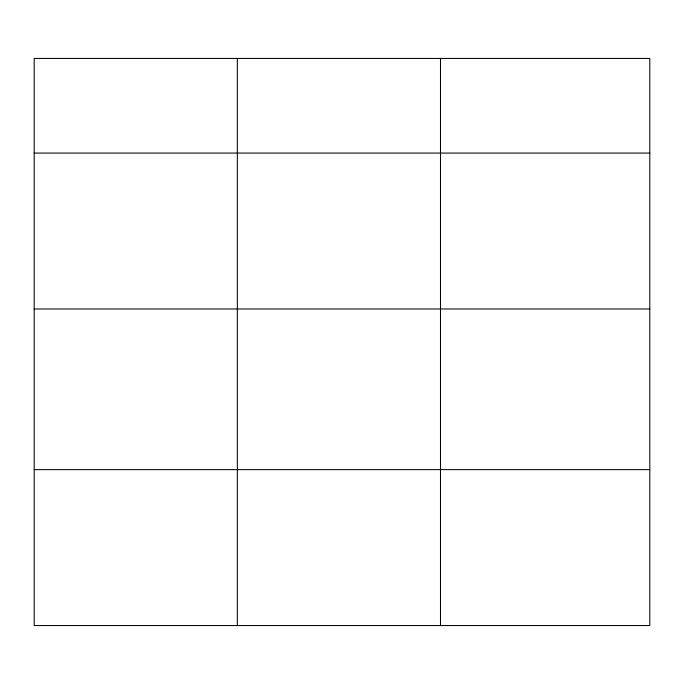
<?xml version="1.0" encoding="UTF-8"?>
<svg xmlns="http://www.w3.org/2000/svg" width="684" height="684" viewBox="0 0 684 684"><rect width="100%" height="100%" fill="white"/><g stroke="black" fill="none" stroke-linecap="round" stroke-linejoin="round"><path stroke-width="1.03" d="M649.8 308.988L649.8 58.439L34.2 58.439L34.2 625.561L649.8 625.561L649.8 308.988L34.2 308.988M34.2 153.071L649.8 153.071M34.2 469.634L649.8 469.634M440.496 58.439L440.496 625.561M237.348 58.439L237.348 625.561"/></g></svg>
